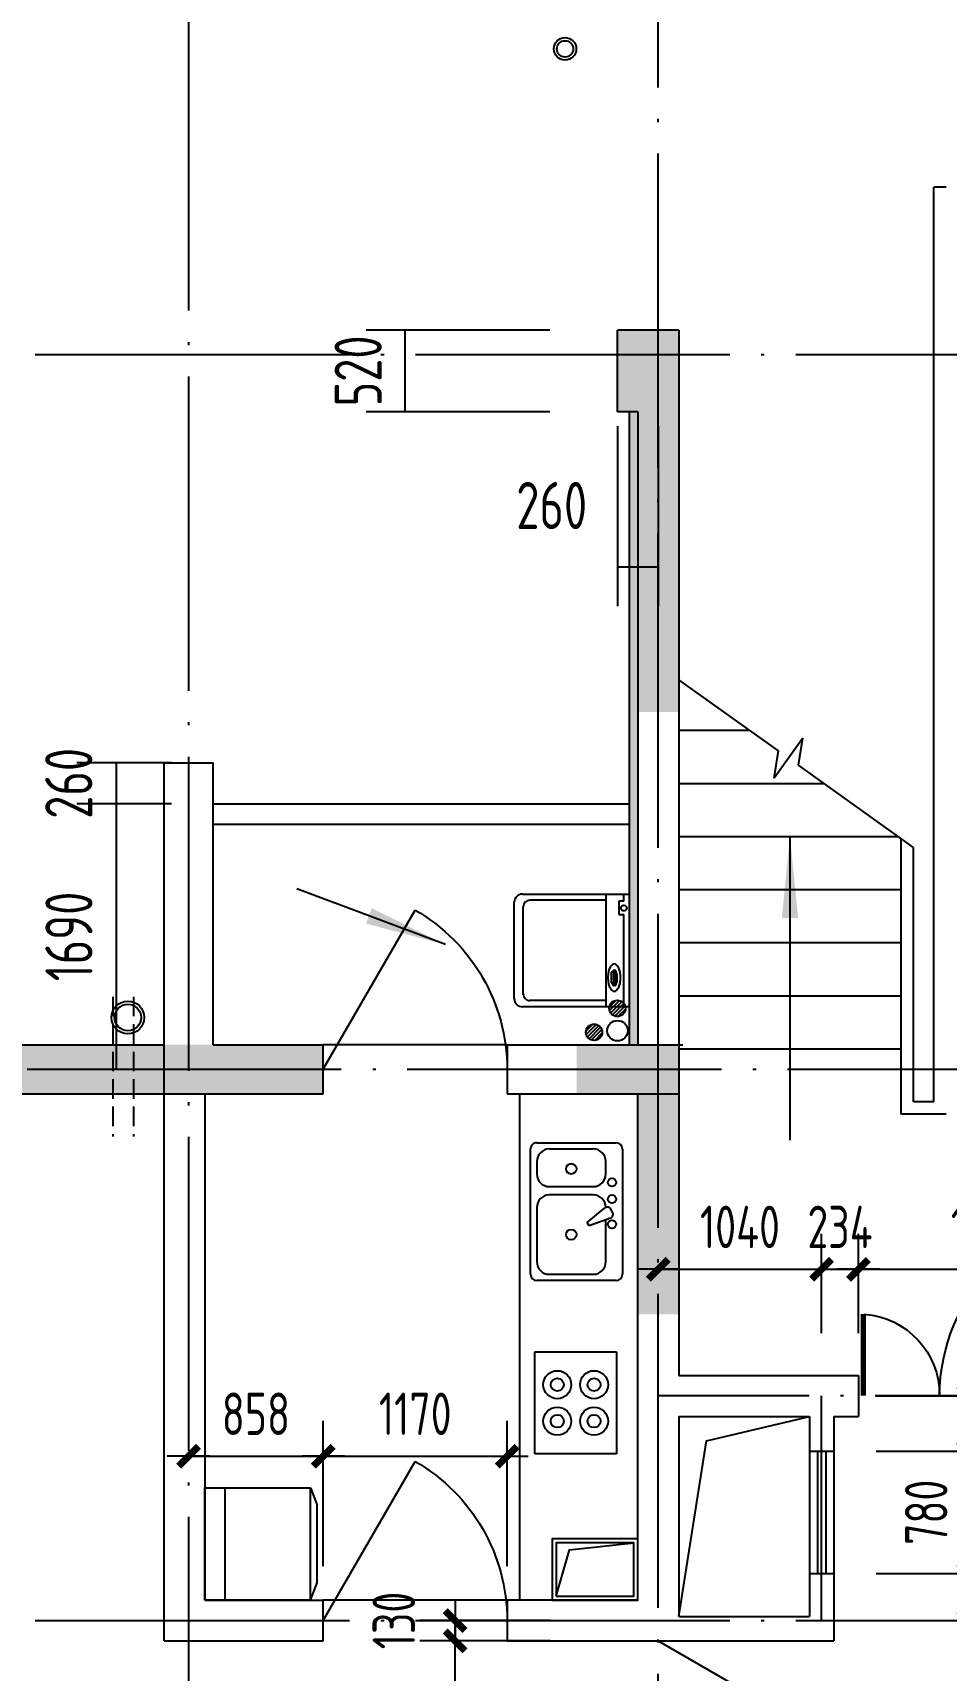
# Model space of a CAD drawing. Extents: x -726032 to 135930, y -151624 to 587044.
# Drawn here: x -452878 to -447064, y 476930 to 487356 of the extents above; entities that cross this region are included whole.
import ezdxf
from ezdxf.enums import TextEntityAlignment as Align

# ---------------------------------------------------------------- set-up
doc = ezdxf.new("R2010")
doc.units = 0
doc.header["$LTSCALE"] = 1000
doc.header["$MEASUREMENT"] = 0
doc.linetypes.add('DASH', pattern=[0.35, 0.25, -0.1])
doc.linetypes.add('DOTE', pattern=[2.42, 2, -0.2, 0.02, -0.2])
doc.layers.get('0').update_dxf_attribs({"linetype": 'CONTINUOUS'})
doc.layers.get('DEFPOINTS').update_dxf_attribs({"color": 1, "linetype": 'CONTINUOUS'})
for name, color, linetype in [('COLUMN', 170, 'CONTINUOUS'), ('DOTE', 8, 'DOTE'), ('GROUND', 45, 'CONTINUOUS'), ('JIAJU', 252, 'CONTINUOUS'), ('LVTRY', 6, 'CONTINUOUS'), ('PUB_DIM', 245, 'CONTINUOUS'), ('ROOF', 4, 'CONTINUOUS'), ('STAIR', 42, 'CONTINUOUS'), ('TOTHER', 7, 'CONTINUOUS'), ('WALL', 255, 'CONTINUOUS'), ('WINDOW', 155, 'CONTINUOUS'), ('WINDOW_TEXT', 7, 'CONTINUOUS'), ('空调', 245, 'CONTINUOUS'), ('雨水管', 20, 'CONTINUOUS')]:
    doc.layers.add(name, color=color, linetype=linetype)
doc.styles.add('DIM_FONT', font='isocp.shx', dxfattribs={"width": 0.8})
doc.styles.add('SIMPLEX', font='SIMPLEX.SHX')
doc.dimstyles.new('DIMA', dxfattribs={"dimtxt": 300, "dimasz": 1, "dimexe": 250, "dimexo": 300, "dimgap": 150, "dimtad": 1, "dimdec": 0, "dimzin": 0, "dimdsep": 46, "dimtxsty": 'DIM_FONT', "dimcen": 0.09, "dimse1": 1, "dimclrt": 142, "dimadec": 0, "dimazin": 0, "dimtfac": 1, "dimtdec": 0, "dimtix": 1, "dimtmove": 2, "dimatfit": 3, "dimfxl": 1, "dimtolj": 1, "dimtzin": 0, "dimarcsym": 0})
doc.dimstyles.new('DIMB', dxfattribs={"dimtxt": 300, "dimasz": 1, "dimexe": 250, "dimexo": 300, "dimgap": 150, "dimtad": 1, "dimdec": 0, "dimzin": 0, "dimdsep": 46, "dimtxsty": 'DIM_FONT', "dimcen": 0.09, "dimse2": 1, "dimclrt": 142, "dimadec": 0, "dimazin": 0, "dimtfac": 1, "dimtdec": 0, "dimtix": 1, "dimtmove": 2, "dimatfit": 3, "dimfxl": 1, "dimtolj": 1, "dimtzin": 0, "dimarcsym": 0})
doc.dimstyles.new('DIMN', dxfattribs={"dimtxt": 300, "dimasz": 1, "dimexe": 250, "dimexo": 300, "dimgap": 150, "dimtad": 1, "dimdec": 0, "dimzin": 0, "dimdsep": 46, "dimtxsty": 'DIM_FONT', "dimcen": 0.09, "dimclrt": 142, "dimadec": 0, "dimazin": 0, "dimtfac": 1, "dimtdec": 0, "dimtix": 1, "dimtmove": 2, "dimatfit": 3, "dimfxl": 1, "dimtolj": 1, "dimtzin": 0, "dimarcsym": 0})

# ---------------------------------------------------------------- blocks, each defined once
blk = doc.blocks.new('_ARROW')
blk.add_solid([(0, 0), (-1, 0.1), (-1, -0.1)])
blk = doc.blocks.new('_DIMX')
blk.add_line((-150, 0), (150, 0))
at = {"const_width": 50}
blk.add_lwpolyline([(-70, -70), (70, 70)], dxfattribs=at)
blk = doc.blocks.new('*D1227')
at = {"layer": 'DEFPOINTS', "color": 0, "transparency": 16777216}
for p in [(-447623, 479483), (-447857, 478807), (-447623, 478807)]:
    blk.add_point(p, dxfattribs=at)
at = {"layer": 'PUB_DIM', "color": 0, "lineweight": -2, "transparency": 16777216}
for p, q in [((-447857, 479077), (-447857, 479708)), ((-447623, 479077), (-447623, 479708)), ((-447858, 479483), (-447859, 479483)), ((-447857, 479483), (-447623, 479483)), ((-447622, 479483), (-447621, 479483))]:
    blk.add_line(p, q, dxfattribs=at)
at = {"layer": 'PUB_DIM', "color": 0, "lineweight": -2, "transparency": 16777216, "xscale": 0.9, "yscale": 0.9, "zscale": 0.9}
blk.add_blockref('_DIMX', (-447857, 479483), dxfattribs=at)
at = {"layer": 'PUB_DIM', "color": 0, "lineweight": -2, "transparency": 16777216, "xscale": 0.9, "yscale": 0.9, "zscale": 0.9, "rotation": 180}
blk.add_blockref('_DIMX', (-447623, 479483), dxfattribs=at)
at = {"layer": 'PUB_DIM', "color": 142, "transparency": 16777216, "insert": (-447740, 479753), "char_height": 270, "attachment_point": 5, "style": 'DIM_FONT'}
blk.add_mtext('\\A1;234', dxfattribs=at)
blk = doc.blocks.new('*D2465')
at = {"layer": 'DEFPOINTS', "color": 0, "transparency": 16777216}
for p in [(-447779, 478677), (-446921, 478677), (-447779, 478326)]:
    blk.add_point(p, dxfattribs=at)
at = {"layer": 'PUB_DIM', "color": 0, "lineweight": -2, "transparency": 16777216}
for p, q in [((-447509, 478677), (-446696, 478677)), ((-446921, 478327), (-446921, 478676))]:
    blk.add_line(p, q, dxfattribs=at)
at = {"layer": 'PUB_DIM', "color": 0, "lineweight": -2, "transparency": 16777216, "xscale": 0.9, "yscale": 0.9, "zscale": 0.9}
for p, rotation in [((-446921, 478677), 90), ((-446921, 478326), 270)]:
    blk.add_blockref('_DIMX', p, dxfattribs=dict(at, rotation=rotation))
at = {"layer": 'PUB_DIM', "color": 142, "transparency": 16777216, "insert": (-446486, 478562), "char_height": 270, "attachment_point": 5, "rotation": 90, "style": 'DIM_FONT'}
blk.add_mtext('\\A1;351', dxfattribs=at)
blk = doc.blocks.new('*D2466')
at = {"layer": 'DEFPOINTS', "color": 0, "transparency": 16777216}
for p in [(-447779, 478326), (-446921, 478326), (-447779, 477546)]:
    blk.add_point(p, dxfattribs=at)
at = {"layer": 'PUB_DIM', "color": 0, "lineweight": -2, "transparency": 16777216}
for p, q in [((-447509, 478326), (-446696, 478326)), ((-446921, 477547), (-446921, 478325))]:
    blk.add_line(p, q, dxfattribs=at)
at = {"layer": 'PUB_DIM', "color": 0, "lineweight": -2, "transparency": 16777216, "xscale": 0.9, "yscale": 0.9, "zscale": 0.9}
for p, rotation in [((-446921, 478326), 90), ((-446921, 477546), 270)]:
    blk.add_blockref('_DIMX', p, dxfattribs=dict(at, rotation=rotation))
at = {"layer": 'PUB_DIM', "color": 142, "transparency": 16777216, "insert": (-447191, 477936), "char_height": 270, "attachment_point": 5, "rotation": 90, "style": 'DIM_FONT'}
blk.add_mtext('\\A1;780', dxfattribs=at)
blk = doc.blocks.new('*D2467')
at = {"layer": 'DEFPOINTS', "color": 0, "transparency": 16777216}
for p in [(-447779, 477546), (-446921, 477546), (-447779, 477247)]:
    blk.add_point(p, dxfattribs=at)
at = {"layer": 'PUB_DIM', "color": 0, "lineweight": -2, "transparency": 16777216}
for p, q in [((-447509, 477546), (-446696, 477546)), ((-446921, 477248), (-446921, 477545))]:
    blk.add_line(p, q, dxfattribs=at)
at = {"layer": 'PUB_DIM', "color": 0, "lineweight": -2, "transparency": 16777216, "xscale": 0.9, "yscale": 0.9, "zscale": 0.9}
for p, rotation in [((-446921, 477546), 90), ((-446921, 477247), 270)]:
    blk.add_blockref('_DIMX', p, dxfattribs=dict(at, rotation=rotation))
at = {"layer": 'PUB_DIM', "color": 142, "transparency": 16777216, "insert": (-446425, 477361), "char_height": 270, "attachment_point": 5, "rotation": 90, "style": 'DIM_FONT'}
blk.add_mtext('\\A1;299', dxfattribs=at)
blk = doc.blocks.new('51103111123616')
for p, q in [((-300, 60), (300, 60)), ((-300, 19.8), (300, 19.8)), ((-300, -19.8), (300, -19.8)), ((-300, -60), (300, -60))]:
    blk.add_line(p, q)
at = {"style": 'SIMPLEX', "flags": 9}
blk.add_attdef('A', text='', height=1, dxfattribs=at).set_placement((0, 0), align=Align.MIDDLE)
blk = doc.blocks.new('*D2468')
at = {"layer": 'DEFPOINTS', "color": 0, "transparency": 16777216}
for p in [(-445933, 479483), (-447623, 478807), (-445933, 478807)]:
    blk.add_point(p, dxfattribs=at)
at = {"layer": 'PUB_DIM', "color": 0, "lineweight": -2, "transparency": 16777216}
for p, q in [((-445933, 479077), (-445933, 479708)), ((-447622, 479483), (-445934, 479483))]:
    blk.add_line(p, q, dxfattribs=at)
at = {"layer": 'PUB_DIM', "color": 0, "lineweight": -2, "transparency": 16777216, "xscale": 0.9, "yscale": 0.9, "zscale": 0.9, "rotation": 180}
blk.add_blockref('_DIMX', (-447623, 479483), dxfattribs=at)
at = {"layer": 'PUB_DIM', "color": 0, "lineweight": -2, "transparency": 16777216, "xscale": 0.9, "yscale": 0.9, "zscale": 0.9}
blk.add_blockref('_DIMX', (-445933, 479483), dxfattribs=at)
at = {"layer": 'PUB_DIM', "color": 142, "transparency": 16777216, "insert": (-446778, 479753), "char_height": 270, "attachment_point": 5, "style": 'DIM_FONT'}
blk.add_mtext('\\A1;1690', dxfattribs=at)
blk = doc.blocks.new('M_A17ORW')
at = {"const_width": 0.02}
for points in [[(-0.481, -0.0014), (-0.481, -0.3084)], [(0.481, 0.0014), (0.481, -0.6906)]]:
    blk.add_lwpolyline(points, dxfattribs=at)
for centre, radius, start, end in [((-0.5008, -0.0026), 0.3067, 274.24917, 0.21013), ((0.5046, 0.0019), 0.6987, 180.27623, 268.06031)]:
    blk.add_arc(centre, radius, start, end)
blk = doc.blocks.new('*D2469')
at = {"layer": 'DEFPOINTS', "color": 0, "transparency": 16777216}
for p in [(-450190, 477117), (-449313, 477117), (-449313, 475817)]:
    blk.add_point(p, dxfattribs=at)
at = {"layer": 'PUB_DIM', "color": 0, "lineweight": -2, "transparency": 16777216}
for p, q in [((-449583, 477117), (-450415, 477117)), ((-450190, 475818), (-450190, 477116))]:
    blk.add_line(p, q, dxfattribs=at)
at = {"layer": 'PUB_DIM', "color": 0, "lineweight": -2, "transparency": 16777216, "xscale": 0.9, "yscale": 0.9, "zscale": 0.9}
for p, rotation in [((-450190, 477117), 90), ((-450190, 475817), 270)]:
    blk.add_blockref('_DIMX', p, dxfattribs=dict(at, rotation=rotation))
at = {"layer": 'PUB_DIM', "color": 142, "transparency": 16777216, "insert": (-450460, 476467), "char_height": 270, "attachment_point": 5, "rotation": 90, "style": 'DIM_FONT'}
blk.add_mtext('\\A1;1300', dxfattribs=at)
blk = doc.blocks.new('M_E29JIV')
at = {"color": 0, "linetype": 'ByBlock'}
for p, q in [((30.7, 337.5), (419.3, 337.5)), ((0, -306.8), (0, 306.8)), ((81.8, 245.5), (81.8, 40)), ((358, 306.8), (143.2, 306.8)), ((419.3, -20.5), (419.3, 245.5)), ((450, 306.8), (450, -306.8)), ((48.4, 2), (56.6, -12.3)), ((58.9, 31.4), (162.5, 70.2)), ((172.8, 52.5), (87.3, -17.8)), ((162.5, 70.2), (172.8, 52.5)), ((143.2, -81.8), (358, -81.8)), ((358, -122.7), (143.2, -122.7)), ((81.8, -184.1), (81.8, -245.5)), ((419.3, -245.5), (419.3, -184.1)), ((143.2, -306.8), (358, -306.8)), ((419.3, -337.5), (30.7, -337.5))]:
    blk.add_line(p, q, dxfattribs=at)
for centre, radius in [((51.1, 61.4), 20.5), ((250.6, 112.5), 25.6), ((51.1, -61.4), 20.5), ((51.1, -143.2), 20.5), ((250.6, -209.7), 25.6)]:
    blk.add_circle(centre, radius, dxfattribs=at)
for centre, radius, start, end in [((30.7, 306.8), 30.7, 90, 180), ((419.3, 306.8), 30.7, 0, 90), ((143.2, 245.5), 61.4, 90, 180), ((358, 245.5), 61.4, 0, 90), ((66.1, 12.3), 20.5, 110.53768, 210), ((74.3, -2), 20.5, 210, 309.46232), ((143.2, -20.5), 61.4, 180, 270), ((358, -20.5), 61.4, 270, 0), ((143.2, -184.1), 61.4, 90, 180), ((358, -184.1), 61.4, 0, 90), ((30.7, -306.8), 30.7, 180, 270), ((143.2, -245.5), 61.4, 180, 270), ((358, -245.5), 61.4, 270, 0), ((419.3, -306.8), 30.7, 270, 0)]:
    blk.add_arc(centre, radius, start, end, dxfattribs=at)
at = {"style": 'DIM_FONT', "width": 0.8, "flags": 9}
for tag in ['XSIZE', 'YSIZE']:
    blk.add_attdef(tag, (0, 0), '', height=0.5, dxfattribs=at)
blk = doc.blocks.new('M_E21')
for p, q in [((-250.1, 0), (250.1, 0)), ((-250.1, -400.1), (-250.1, 0)), ((250.1, 0), (250.1, -400.1)), ((250.1, -400.1), (-250.1, -400.1))]:
    blk.add_line(p, q)
at = {"layer": 'TOTHER', "linetype": 'Continuous'}
for centre, radius in [((-89.3, -109.8), 68.5), ((-89.3, -109.8), 31.6), ((89.3, -109.8), 68.5), ((89.3, -109.8), 31.6), ((-89.3, -290.2), 68.5), ((89.3, -290.2), 68.5), ((-89.3, -290.2), 31.6), ((89.3, -290.2), 31.6)]:
    blk.add_circle(centre, radius, dxfattribs=at)
at = {"width": 0.8, "flags": 9}
for tag in ['XSIZE', 'YSIZE']:
    blk.add_attdef(tag, (0, 0), '', height=0.5, dxfattribs=at)
blk = doc.blocks.new('*D2474')
at = {"layer": 'DEFPOINTS', "color": 0, "transparency": 16777216}
for p in [(-451029, 478293), (-451887, 477323), (-451029, 477323)]:
    blk.add_point(p, dxfattribs=at)
at = {"layer": 'PUB_DIM', "color": 0, "lineweight": -2, "transparency": 16777216}
for p, q in [((-451029, 477593), (-451029, 478518)), ((-451886, 478293), (-451030, 478293))]:
    blk.add_line(p, q, dxfattribs=at)
at = {"layer": 'PUB_DIM', "color": 0, "lineweight": -2, "transparency": 16777216, "xscale": 0.9, "yscale": 0.9, "zscale": 0.9, "rotation": 180}
blk.add_blockref('_DIMX', (-451887, 478293), dxfattribs=at)
at = {"layer": 'PUB_DIM', "color": 0, "lineweight": -2, "transparency": 16777216, "xscale": 0.9, "yscale": 0.9, "zscale": 0.9}
blk.add_blockref('_DIMX', (-451029, 478293), dxfattribs=at)
at = {"layer": 'PUB_DIM', "color": 142, "transparency": 16777216, "insert": (-451458, 478563), "char_height": 270, "attachment_point": 5, "style": 'DIM_FONT'}
blk.add_mtext('\\A1;858', dxfattribs=at)
blk = doc.blocks.new('*D2475')
at = {"layer": 'DEFPOINTS', "color": 0, "transparency": 16777216}
for p in [(-449859, 478293), (-451029, 477323), (-449859, 477323)]:
    blk.add_point(p, dxfattribs=at)
at = {"layer": 'PUB_DIM', "color": 0, "lineweight": -2, "transparency": 16777216}
for p, q in [((-449859, 477593), (-449859, 478518)), ((-451028, 478293), (-449860, 478293))]:
    blk.add_line(p, q, dxfattribs=at)
at = {"layer": 'PUB_DIM', "color": 0, "lineweight": -2, "transparency": 16777216, "xscale": 0.9, "yscale": 0.9, "zscale": 0.9, "rotation": 180}
blk.add_blockref('_DIMX', (-451029, 478293), dxfattribs=at)
at = {"layer": 'PUB_DIM', "color": 0, "lineweight": -2, "transparency": 16777216, "xscale": 0.9, "yscale": 0.9, "zscale": 0.9}
blk.add_blockref('_DIMX', (-449859, 478293), dxfattribs=at)
at = {"layer": 'PUB_DIM', "color": 142, "transparency": 16777216, "insert": (-450444, 478563), "char_height": 270, "attachment_point": 5, "style": 'DIM_FONT'}
blk.add_mtext('\\A1;1170', dxfattribs=at)
blk = doc.blocks.new('_DBLK')
blk.add_line((-0.5, 0), (0, -0.866))
blk.add_arc((-0.5, 0), 1, 300, 0)
at = {"layer": 'WINDOW_TEXT', "style": 'SIMPLEX', "flags": 9}
blk.add_attdef('A', text='', height=1, dxfattribs=at).set_placement((0, 1.5), align=Align.MIDDLE)
blk = doc.blocks.new('M_E20')
for p, q in [((345, 0), (-345, 0)), ((-302, -36), (-345, -36)), ((-302, -35), (-302, -66)), ((-302, -66), (-219, -66)), ((-219, -66), (-219, -35)), ((345, -36), (-219, -36)), ((123, -87), (123, -99)), ((133, -96), (133, -113)), ((198, -96), (133, -96)), ((198, -113), (198, -96)), ((215, -88), (215, -99)), ((-307, -144), (-307, -611)), ((133, -113), (198, -113)), ((307, -144), (307, -611)), ((267, -651), (-267, -651))]:
    blk.add_line(p, q)
blk.add_lwpolyline([(83, -94, 0.185158), (88, -107, 0.102042), (108, -122, 0.060862), (133, -130, 0.047173), (166, -133, 0.047173), (200, -130, 0.060862), (225, -122, 0.102042), (245, -107, 0.185158), (250, -94, 0.185158), (245, -82, 0.102042), (225, -67, 0.060862), (200, -59, 0.047173), (166, -56, 0.047173), (133, -59, 0.060862), (108, -67, 0.102042), (88, -82, 0.185158)], format="xyb", close=True)
for points in [[(215, -88, 0.259034), (213, -85, 0.076276), (201, -80, 0.036515), (188, -77, 0.026615), (169, -76, 0.026615), (150, -77, 0.036515), (137, -80, 0.076276), (125, -85, 0.259034), (123, -88, 0.078462), (123, -89, 0.056762)], [(215, -99, 0.259034), (213, -95, 0.076276), (201, -90, 0.036515), (188, -88, 0.026615), (169, -87, 0.026615), (150, -88, 0.036515), (137, -90, 0.076276), (125, -95, 0.259034), (123, -99, 0.259034), (125, -102, 0.056762), (133, -106, 0.036515)], [(198, -108, 0.008736), (201, -107, 0.076276), (213, -102, 0.259034), (215, -99, 0.259034)]]:
    blk.add_lwpolyline(points, format="xyb")
blk.add_circle((-259, -35), 17.5)
for centre, start, end in [((-267, -611), 180, 270), ((267, -611), 270, 0)]:
    blk.add_arc(centre, 40, start, end)
at = {"layer": 'TOTHER', "linetype": 'Continuous'}
for p, q in [((-345, -656), (-345, 0)), ((345, 0), (345, -656)), ((-345, -145), (345, -145)), ((295, -706), (-295, -706))]:
    blk.add_line(p, q, dxfattribs=at)
for centre, start, end in [((-295, -656), 180, 270), ((295, -656), 270, 0)]:
    blk.add_arc(centre, 50, start, end, dxfattribs=at)
at = {"width": 0.8, "flags": 9}
for tag in ['XSIZE', 'YSIZE']:
    blk.add_attdef(tag, (0, 0), '', height=0.5, dxfattribs=at)
blk = doc.blocks.new('*D2476')
at = {"layer": 'DEFPOINTS', "color": 0, "transparency": 16777216}
for p in [(-450190, 477247), (-449313, 477247), (-449313, 477117)]:
    blk.add_point(p, dxfattribs=at)
at = {"layer": 'PUB_DIM', "color": 0, "lineweight": -2, "transparency": 16777216}
for p, q in [((-449583, 477247), (-450415, 477247)), ((-450190, 477248), (-450190, 477249)), ((-450190, 477117), (-450190, 477247)), ((-450190, 477116), (-450190, 477115))]:
    blk.add_line(p, q, dxfattribs=at)
at = {"layer": 'PUB_DIM', "color": 0, "lineweight": -2, "transparency": 16777216, "xscale": 0.9, "yscale": 0.9, "zscale": 0.9}
for p, rotation in [((-450190, 477247), 270), ((-450190, 477117), 90)]:
    blk.add_blockref('_DIMX', p, dxfattribs=dict(at, rotation=rotation))
at = {"layer": 'PUB_DIM', "color": 142, "transparency": 16777216, "insert": (-450580, 477247), "char_height": 270, "attachment_point": 5, "rotation": 90, "style": 'DIM_FONT'}
blk.add_mtext('\\A1;130', dxfattribs=at)
blk = doc.blocks.new('A$C593B1C2D')
at = {"layer": 'JIAJU'}
for p, q in [((0, 550), (0, 32.5)), ((550, 550), (0, 550)), ((550, 32.5), (550, 550)), ((550, 450), (0, 450)), ((0, 32.5), (84.2, 0)), ((550, 32.5), (0, 32.5)), ((465.8, 0), (84.2, 0)), ((550, 32.5), (465.8, 0))]:
    blk.add_line(p, q, dxfattribs=at)
blk = doc.blocks.new('A$C52343C9C')
at = {"layer": 'JIAJU', "rotation": 2.050917305024764e-05}
blk.add_blockref('A$C593B1C2D', (0, 0), dxfattribs=at)
blk = doc.blocks.new('A$C47CE1419')
at = {"layer": 'JIAJU', "xscale": -1, "rotation": 90}
blk.add_blockref('A$C52343C9C', (550, 550), dxfattribs=at)
blk = doc.blocks.new('*D1228')
at = {"layer": 'DEFPOINTS', "color": 0, "transparency": 16777216}
for p in [(-449157, 485151), (-448897, 485151), (-448897, 483956)]:
    blk.add_point(p, dxfattribs=at)
at = {"layer": 'PUB_DIM', "color": 0, "lineweight": -2, "transparency": 16777216}
for p, q in [((-449157, 484851), (-449157, 483706)), ((-448897, 484851), (-448897, 483706)), ((-449158, 483956), (-449159, 483956)), ((-449157, 483956), (-448897, 483956)), ((-448896, 483956), (-448895, 483956))]:
    blk.add_line(p, q, dxfattribs=at)
at = {"layer": 'PUB_DIM', "color": 0, "transparency": 16777216}
for points in [[(-449158, 483956), (-449158, 483956), (-449157, 483956)], [(-448896, 483956), (-448896, 483956), (-448897, 483956)]]:
    blk.add_solid(points, dxfattribs=at)
at = {"layer": 'PUB_DIM', "color": 142, "transparency": 16777216, "insert": (-449575, 484346), "char_height": 300, "attachment_point": 5, "style": 'DIM_FONT'}
blk.add_mtext('\\A1;260', dxfattribs=at)
blk = doc.blocks.new('*D2477')
at = {"layer": 'DEFPOINTS', "color": 0, "transparency": 16777216}
for p in [(-447857, 479483), (-448897, 478807), (-447857, 478807)]:
    blk.add_point(p, dxfattribs=at)
at = {"layer": 'PUB_DIM', "color": 0, "lineweight": -2, "transparency": 16777216}
for p, q in [((-447857, 479077), (-447857, 479708)), ((-448896, 479483), (-447858, 479483))]:
    blk.add_line(p, q, dxfattribs=at)
at = {"layer": 'PUB_DIM', "color": 0, "lineweight": -2, "transparency": 16777216, "xscale": 0.9, "yscale": 0.9, "zscale": 0.9, "rotation": 180}
blk.add_blockref('_DIMX', (-448897, 479483), dxfattribs=at)
at = {"layer": 'PUB_DIM', "color": 0, "lineweight": -2, "transparency": 16777216, "xscale": 0.9, "yscale": 0.9, "zscale": 0.9}
blk.add_blockref('_DIMX', (-447857, 479483), dxfattribs=at)
at = {"layer": 'PUB_DIM', "color": 142, "transparency": 16777216, "insert": (-448377, 479753), "char_height": 270, "attachment_point": 5, "style": 'DIM_FONT'}
blk.add_mtext('\\A1;1040', dxfattribs=at)
blk = doc.blocks.new('*D1230')
at = {"layer": 'DEFPOINTS', "color": 0, "transparency": 16777216}
for p in [(-450507, 485463), (-449287, 485463), (-449287, 484943)]:
    blk.add_point(p, dxfattribs=at)
at = {"layer": 'PUB_DIM', "color": 0, "lineweight": -2, "transparency": 16777216}
for p, q in [((-449587, 485463), (-450757, 485463)), ((-450507, 485464), (-450507, 485465)), ((-450507, 484943), (-450507, 485463)), ((-449587, 484943), (-450757, 484943)), ((-450507, 484942), (-450507, 484941))]:
    blk.add_line(p, q, dxfattribs=at)
at = {"layer": 'PUB_DIM', "color": 0, "transparency": 16777216}
for points in [[(-450507, 485464), (-450507, 485464), (-450507, 485463)], [(-450507, 484942), (-450507, 484942), (-450507, 484943)]]:
    blk.add_solid(points, dxfattribs=at)
at = {"layer": 'PUB_DIM', "color": 142, "transparency": 16777216, "insert": (-450807, 485203), "char_height": 300, "attachment_point": 5, "rotation": 90, "style": 'DIM_FONT'}
blk.add_mtext('\\A1;520', dxfattribs=at)
blk = doc.blocks.new('*D3782')
at = {"layer": 'DEFPOINTS', "color": 0, "transparency": 16777216}
for p in [(-451696, 482447), (-452348, 480757), (-451696, 480757)]:
    blk.add_point(p, dxfattribs=at)
at = {"layer": 'PUB_DIM', "color": 0, "lineweight": -2, "transparency": 16777216}
for p, q in [((-451996, 482447), (-452598, 482447)), ((-452348, 482446), (-452348, 480758))]:
    blk.add_line(p, q, dxfattribs=at)
at = {"layer": 'PUB_DIM', "color": 0, "transparency": 16777216}
for points in [[(-452349, 482446), (-452348, 482446), (-452348, 482447)], [(-452349, 480758), (-452348, 480758), (-452348, 480757)]]:
    blk.add_solid(points, dxfattribs=at)
at = {"layer": 'PUB_DIM', "color": 142, "transparency": 16777216, "insert": (-452648, 481602), "char_height": 300, "attachment_point": 5, "rotation": 90, "style": 'DIM_FONT'}
blk.add_mtext('\\A1;1690', dxfattribs=at)
blk = doc.blocks.new('*D1236')
at = {"layer": 'DEFPOINTS', "color": 0, "transparency": 16777216}
for p in [(-451696, 482707), (-452348, 482447), (-451696, 482447)]:
    blk.add_point(p, dxfattribs=at)
at = {"layer": 'PUB_DIM', "color": 0, "lineweight": -2, "transparency": 16777216}
for p, q in [((-451996, 482707), (-452598, 482707)), ((-452348, 482708), (-452348, 482709)), ((-452348, 482707), (-452348, 482447)), ((-451996, 482447), (-452598, 482447)), ((-452348, 482446), (-452348, 482445))]:
    blk.add_line(p, q, dxfattribs=at)
at = {"layer": 'PUB_DIM', "color": 0, "transparency": 16777216}
for points in [[(-452349, 482708), (-452348, 482708), (-452348, 482707)], [(-452349, 482446), (-452348, 482446), (-452348, 482447)]]:
    blk.add_solid(points, dxfattribs=at)
at = {"layer": 'PUB_DIM', "color": 142, "transparency": 16777216, "insert": (-452649, 482577), "char_height": 300, "attachment_point": 5, "rotation": 90, "style": 'DIM_FONT'}
blk.add_mtext('\\A1;260', dxfattribs=at)

msp = doc.modelspace()

# ---------------------------------------------------------------- hatches: boundary and pattern name
at = {"layer": 'ROOF'}
h = msp.add_hatch(dxfattribs=at)
h.set_pattern_fill('DOTS', color=256, scale=390, style=0)
h.set_pattern_definition([(0, (-462376.97, 71938.765), (12.1875, 24.375), [0, -24.375])])
h.paths.add_polyline_path([(-449078.9, 480912.9), (-449026.9, 480912.9), (-449026.9, 484942.9), (-449078.9, 484942.9)])
at = {"layer": '雨水管'}
h = msp.add_hatch(dxfattribs=at)
h.set_pattern_fill('ANSI31', color=256, scale=130, style=0)
h.set_pattern_definition([(45, (-969913.083, 823176.22), (-11.4904852, 11.4904852), [])])
h.paths.add_polyline_path([(-449209.3, 481144.4, 1), (-449105.3, 481144.4, 1)])
h = msp.add_hatch(dxfattribs=at)
h.set_pattern_fill('ANSI31', color=256, scale=130, style=0)
h.set_pattern_definition([(45, (-970061.395, 823024.264), (-11.4904852, 11.4904852), [])])
h.paths.add_polyline_path([(-449357.6, 480992.5, 1), (-449253.6, 480992.5, 1)])

# ---------------------------------------------------------------- linework, layer by layer
at = {"layer": 'COLUMN'}
for points in [[(-449156.9, 485462.9), (-449156.9, 484942.9), (-448766.9, 485462.9), (-449026.9, 484942.9)], [(-449026.9, 484942.9), (-449026.9, 483031.9), (-448766.9, 485462.9), (-448766.9, 483031.9)], [(-453316.9, 480912.9), (-453316.9, 480600.9), (-451028.9, 480912.9), (-451028.9, 480600.9)], [(-449416.9, 480912.9), (-449416.9, 480600.9), (-448766.9, 480912.9), (-449026.9, 480600.9)], [(-449026.9, 480600.9), (-449026.9, 479196.9), (-448766.9, 480912.9), (-448766.9, 479196.9)]]:
    msp.add_solid(points, dxfattribs=at)
at = {"layer": 'DOTE'}
for p, q in [((-451886.9, 490006.5), (-451886.9, 459534.9)), ((-448896.9, 474906.9), (-448896.9, 490006.5)), ((-481902.2, 485306.9), (-412270.4, 485306.9)), ((-481954.2, 480756.9), (-412270.4, 480756.9)), ((-445516.9, 478676.9), (-448896.9, 478676.9)), ((-447856.9, 477246.9), (-447856.9, 478676.9)), ((-481902.2, 477246.9), (-412270.4, 477246.9))]:
    msp.add_line(p, q, dxfattribs=at)
at = {"layer": 'GROUND'}
for p, q in [((-449858.9, 480912.9), (-451028.9, 480912.9)), ((-449858.9, 477376.9), (-451028.9, 477376.9))]:
    msp.add_line(p, q, dxfattribs=at)
at = {"layer": 'LVTRY'}
msp.add_line((-449780.9, 480600.9), (-449780.9, 477376.9), dxfattribs=at)
for points in [[(-449572.9, 477376.9), (-449026.9, 477376.9), (-449026.9, 477766.9), (-449572.9, 477766.9)], [(-449546.9, 477402.9), (-449052.9, 477402.9), (-449052.9, 477740.9), (-449546.9, 477740.9)]]:
    msp.add_lwpolyline(points, close=True, dxfattribs=at)
msp.add_lwpolyline([(-449546.9, 477402.9), (-449462.3, 477697.5), (-449052.9, 477740.9)], dxfattribs=at)
at = {"layer": 'PUB_DIM'}
msp.add_lwpolyline([(-448058.4, 482238.9), (-448058.4, 480304.4)], dxfattribs=at)
at = {"layer": 'ROOF'}
for p, q in [((-449078.9, 480912.9), (-449078.9, 484942.9)), ((-451730.9, 482446.9), (-449078.9, 482446.9)), ((-451730.9, 482316.9), (-449078.9, 482316.9))]:
    msp.add_line(p, q, dxfattribs=at)
msp.add_lwpolyline([(-448766.9, 477272.9), (-448590.5, 478391), (-447934.9, 478546.9)], dxfattribs=at)
at = {"layer": 'STAIR'}
for p, q in [((-447063.9, 486372.9), (-447141.9, 486372.9)), ((-447141.9, 480548.9), (-447141.9, 486372.9)), ((-448131.7, 482783), (-448766.9, 483236.4)), ((-448766.9, 482914.9), (-448316.5, 482914.9)), ((-447977.6, 482864.6), (-448158.8, 482610.7)), ((-448004.7, 482692.3), (-447977.6, 482864.6)), ((-448158.8, 482610.7), (-448131.7, 482783)), ((-447271.9, 482169.2), (-448004.7, 482692.3)), ((-448766.9, 482576.9), (-447843, 482576.9)), ((-448766.9, 482238.9), (-447369.5, 482238.9)), ((-447349.9, 480470.9), (-447349.9, 482224.9)), ((-447271.9, 480548.9), (-447271.9, 482169.2)), ((-448766.9, 481900.9), (-447349.9, 481900.9)), ((-448766.9, 481562.9), (-447349.9, 481562.9)), ((-448766.9, 481224.9), (-447349.9, 481224.9)), ((-448766.9, 480886.9), (-447349.9, 480886.9)), ((-447141.9, 480548.9), (-447271.9, 480548.9)), ((-447063.9, 480470.9), (-447349.9, 480470.9))]:
    msp.add_line(p, q, dxfattribs=at)
at = {"layer": 'WALL'}
for p, q in [((-448766.9, 485462.9), (-449156.9, 485462.9)), ((-449156.9, 484942.9), (-449156.9, 485462.9)), ((-448766.9, 485462.9), (-448766.9, 478806.9)), ((-449026.9, 484942.9), (-449156.9, 484942.9)), ((-449026.9, 484942.9), (-449026.9, 480912.9)), ((-452042.9, 477116.9), (-452042.9, 482706.9)), ((-452042.9, 482706.9), (-451730.9, 482706.9)), ((-451730.9, 480912.9), (-451730.9, 482706.9)), ((-453316.9, 480912.9), (-452042.9, 480912.9)), ((-451730.9, 480912.9), (-451028.9, 480912.9)), ((-451028.9, 480600.9), (-451028.9, 480912.9)), ((-449858.9, 480912.9), (-449858.9, 480600.9)), ((-449858.9, 480912.9), (-448740.9, 480912.9)), ((-453316.9, 480600.9), (-451028.9, 480600.9)), ((-451782.9, 480600.9), (-451782.9, 477376.9)), ((-449858.9, 480600.9), (-448766.9, 480600.9)), ((-449026.9, 477376.9), (-449026.9, 480600.9)), ((-448766.9, 478806.9), (-447622.9, 478806.9)), ((-447622.9, 478806.9), (-447622.9, 478546.9)), ((-448766.9, 478546.9), (-448766.9, 477272.9)), ((-448766.9, 478546.9), (-447934.9, 478546.9)), ((-447934.9, 478546.9), (-447934.9, 478325.9)), ((-447778.9, 478546.9), (-447778.9, 478325.9)), ((-447778.9, 478546.9), (-447622.9, 478546.9)), ((-447934.9, 478325.9), (-447778.9, 478325.9)), ((-447934.9, 477545.9), (-447778.9, 477545.9)), ((-447934.9, 477545.9), (-447934.9, 477272.9)), ((-447778.9, 477545.9), (-447778.9, 477116.9)), ((-451782.9, 477376.9), (-451028.9, 477376.9)), ((-451028.9, 477116.9), (-451028.9, 477376.9)), ((-449858.9, 477376.9), (-449858.9, 477116.9)), ((-449026.9, 477376.9), (-449858.9, 477376.9)), ((-448766.9, 477272.9), (-447934.9, 477272.9)), ((-452042.9, 477116.9), (-451028.9, 477116.9)), ((-449858.9, 477116.9), (-447778.9, 477116.9))]:
    msp.add_line(p, q, dxfattribs=at)
at = {"layer": '空调', "linetype": 'DASH', "ltscale": 0.5}
for p, q in [((-452367.9, 481218.7), (-452367.9, 480329.3)), ((-452237.9, 481218.7), (-452237.9, 480329.3))]:
    msp.add_line(p, q, dxfattribs=at)
at = {"layer": '雨水管'}
msp.add_lwpolyline([(-450252.1, 481550.5), (-451197.5, 481905.7)], dxfattribs=at)
for centre, radius in [((-449490.3, 487253.4), 71.5), ((-449490.3, 487253.4), 52), ((-452272.8, 481086.3), 104), ((-452272.8, 481086.3), 84.5), ((-449157.3, 481144.4), 52), ((-449305.6, 480992.5), 52), ((-449156.2, 481002.2), 65)]:
    msp.add_circle(centre, radius, dxfattribs=at)

# ---------------------------------------------------------------- block references
at = {"layer": 'LVTRY'}
for name, p, xscale, yscale, zscale, rotation in [('M_E20', (-449078.9, 481513.5), 1.039999999993597, 1.039999999993597, 1.039999999993597, 270), ('M_E29JIV', (-449124.9, 479850.1), 1.299999999999272, 1.299999999999272, 1.299999999999272, 180), ('M_E21', (-449162.7, 478632.4), 1.30000000000291, 1.30000000000291, 1.30000000000291, 270)]:
    msp.add_blockref(name, p, dxfattribs=dict(at, xscale=xscale, yscale=yscale, zscale=zscale, rotation=rotation))
at = {"layer": 'LVTRY', "xscale": 1.299999999999272, "yscale": 1.299999999999272, "zscale": 1.299999999999272}
msp.add_blockref('A$C47CE1419', (-451782.9, 477376.9), dxfattribs=at)
at = {"layer": 'PUB_DIM', "xscale": 520, "yscale": 520, "zscale": 520, "rotation": 90}
msp.add_blockref('_ARROW', (-448058.4, 482238.9), dxfattribs=at)
at = {"layer": 'WINDOW'}
for name, p, xscale, yscale, zscale, rotation in [('_DBLK', (-450443.9, 480756.9), -1170, 1170, 1170, 180), ('51103111123616', (-447856.9, 477935.9), 1.30000000000291, 1.30000000000291, 1.30000000000291, 270), ('_DBLK', (-450443.9, 477246.9), -1170, 1170, 1170, 180), ('_DBLK', (-448896.9, 476466.9), 1300, -1300, 1300, 270)]:
    msp.add_blockref(name, p, dxfattribs=dict(at, xscale=xscale, yscale=yscale, zscale=zscale, rotation=rotation))
at = {"layer": 'WINDOW', "xscale": 1690, "yscale": -1690, "zscale": 1690}
msp.add_blockref('M_A17ORW', (-446777.9, 478676.9), dxfattribs=at)
at = {"layer": '雨水管', "xscale": 519.9999999999982, "yscale": 519.9999999999982, "zscale": 519.9999999999982, "rotation": 339.4141290930005}
msp.add_blockref('_ARROW', (-450252.1, 481550.5), dxfattribs=at)

# ---------------------------------------------------------------- dimensions: what is measured, and where the dimension line sits
at = {"layer": 'PUB_DIM'}
for base, p1, p2, angle, dimstyle, picture, middle in [((-450507, 485462.9), (-449286.9, 484942.9), (-449286.9, 485462.9), 270, 'DIMN', '*D1230', (-450807, 485202.9)), ((-452348.5, 482446.9), (-451696.1, 482706.9), (-451696.1, 482446.9), 90, 'DIMN', '*D1236', (-452648.5, 482576.9)), ((-452348.5, 480756.9), (-451696.1, 482446.9), (-451696.1, 480756.9), 90, 'DIMB', '*D3782', (-452648.5, 481601.9))]:
    dim = msp.add_linear_dim(base=base, p1=p1, p2=p2, angle=angle, dimstyle=dimstyle, dxfattribs=at)
    dim.commit()
    dim.dimension.update_dxf_attribs({"geometry": picture, "text_midpoint": middle})
dim = msp.add_linear_dim(base=(-448896.9, 483956.2), p1=(-449156.9, 485150.9), p2=(-448896.9, 485150.9), dimstyle='DIMN', dxfattribs=at)
dim.commit()
dim.dimension.update_dxf_attribs({"geometry": '*D1228', "text_midpoint": (-449574.5, 484346.2), "dimtype": 160})
for p1, p2, distance, dimstyle, picture, middle in [((-448896.9, 478806.9), (-447856.9, 478806.9), 676.3, 'DIMA', '*D2477', (-448376.9, 479753.2)), ((-447856.9, 478806.9), (-447622.9, 478806.9), 676.3, 'DIMN', '*D1227', (-447739.9, 479753.2)), ((-447622.9, 478806.9), (-445932.9, 478806.9), 676.3, 'DIMA', '*D2468', (-446777.9, 479753.2)), ((-451886.8, 477323.4), (-451028.8, 477323.4), 969.4, 'DIMA', '*D2474', (-451457.8, 478562.8)), ((-451028.8, 477323.4), (-449858.8, 477323.4), 969.4, 'DIMA', '*D2475', (-450443.8, 478562.8)), ((-447778.9, 477545.9), (-447778.9, 478325.9), -857.8, 'DIMA', '*D2466', (-447191.1, 477935.9)), ((-449313, 475816.9), (-449313, 477116.9), 876.7, 'DIMA', '*D2469', (-450459.6, 476466.9))]:
    dim = msp.add_aligned_dim(p1=p1, p2=p2, distance=distance, dimstyle=dimstyle, override={"dimscale": 0.9, "dimblk1": '_DIMX', "dimblk2": '_DIMX', "dimsah": 1}, dxfattribs=at)
    dim.commit()
    dim.dimension.update_dxf_attribs({"geometry": picture, "text_midpoint": middle})
for base, p1, p2, picture, middle in [((-446921.1, 478676.9), (-447778.9, 478325.9), (-447778.9, 478676.9), '*D2465', (-446485.6, 478561.9)), ((-446921.1, 477545.9), (-447778.9, 477246.9), (-447778.9, 477545.9), '*D2467', (-446424.7, 477360.9)), ((-450189.6, 477246.9), (-449313, 477116.9), (-449313, 477246.9), '*D2476', (-450579.7, 477246.9))]:
    dim = msp.add_linear_dim(base=base, p1=p1, p2=p2, angle=90, dimstyle='DIMA', override={"dimscale": 0.9, "dimblk1": '_DIMX', "dimblk2": '_DIMX', "dimsah": 1}, dxfattribs=at)
    dim.commit()
    dim.dimension.update_dxf_attribs({"geometry": picture, "text_midpoint": middle, "dimtype": 161})

doc.saveas('drawing.dxf')
